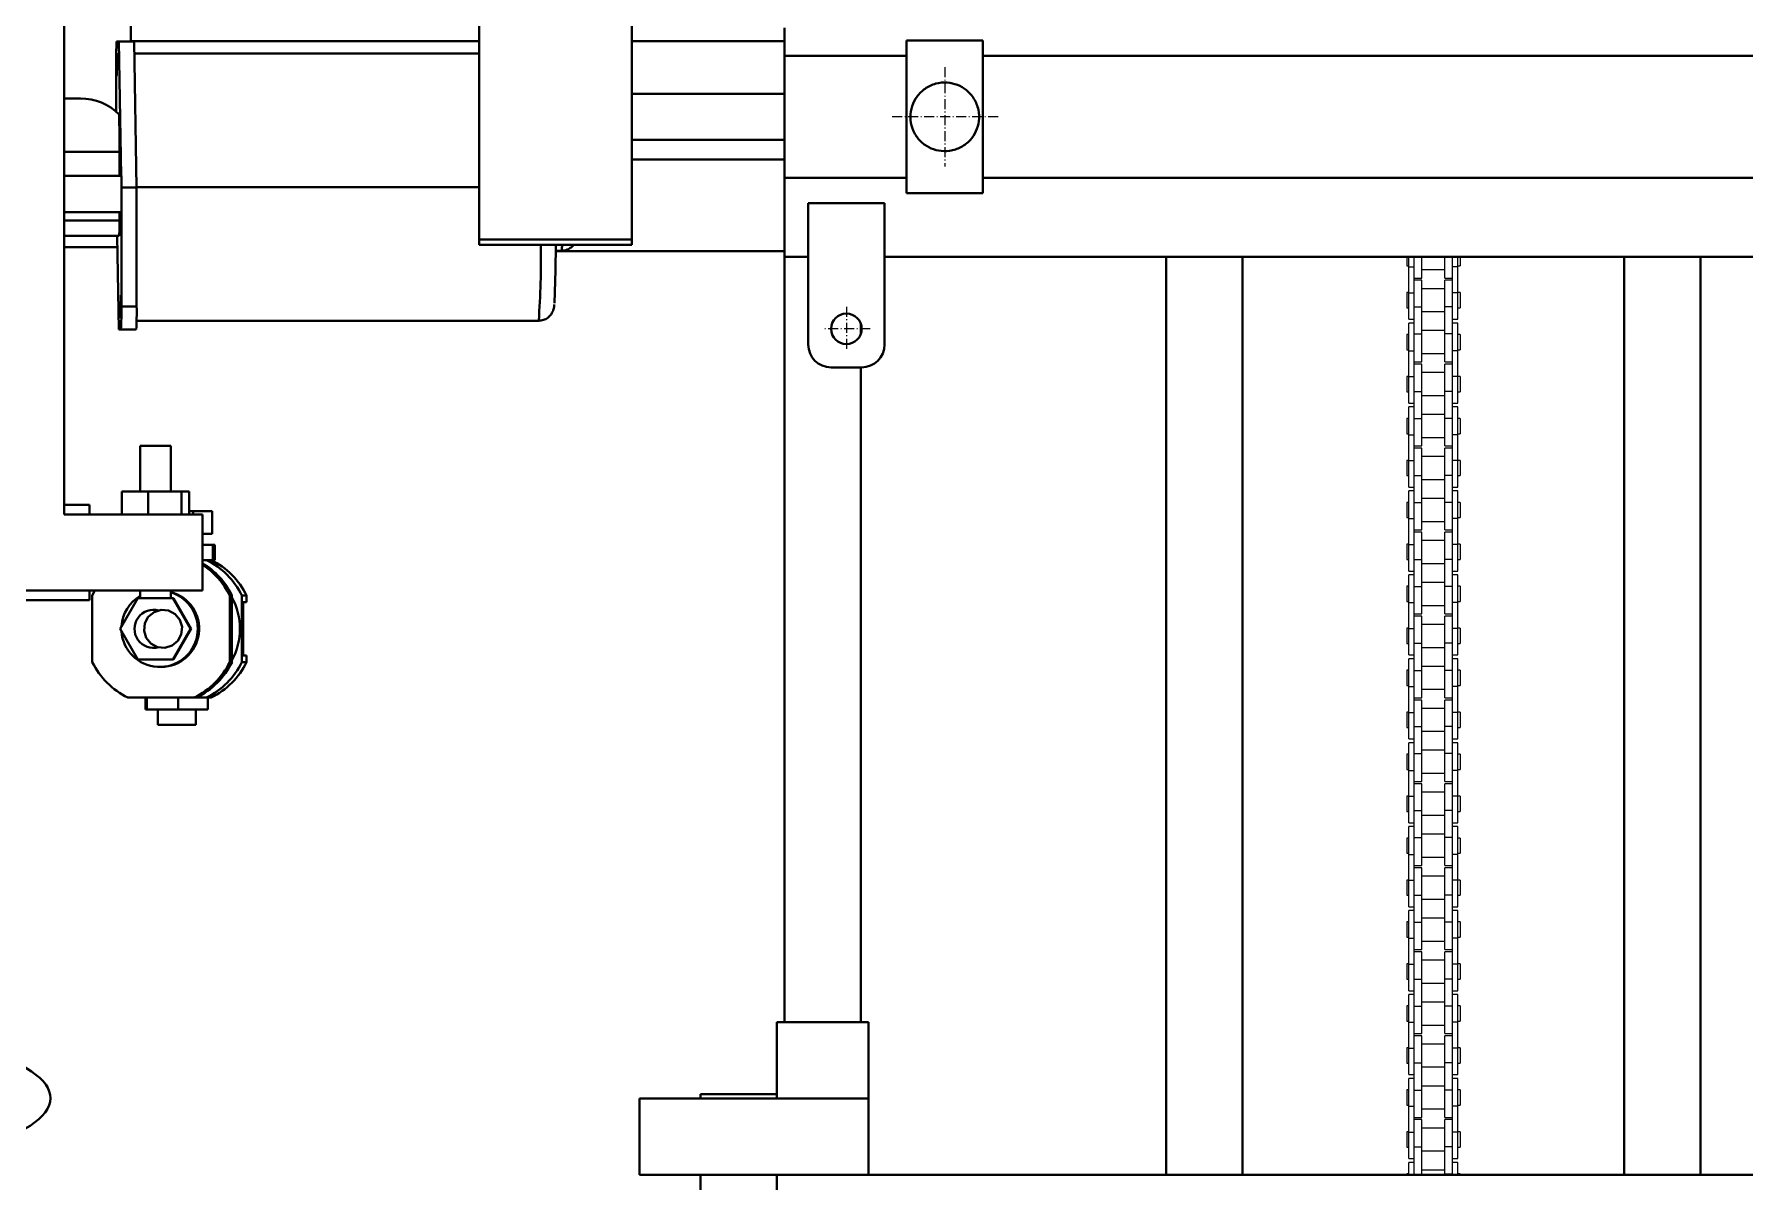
# Model space of a CAD drawing. Header units: millimetres. Extents: x -535 to 3636, y 24 to 870.
# Drawn here: x -382.5 to -179.5, y 467.6 to 603.9 of the extents above; entities that cross this region are included whole.
import ezdxf

# ---------------------------------------------------------------- set-up
doc = ezdxf.new("R2010")
doc.units = ezdxf.units.MM
doc.linetypes.add('ACAD_ISO10W100', pattern=[18, 12, -3, 0, -3])

msp = doc.modelspace()

# ---------------------------------------------------------------- linework, layer by layer
at = {"color": 7, "linetype": 'Continuous', "lineweight": 40}
for p, q in [((-378.9449, 673.7803), (-378.9449, 546.8983)), ((-371.0488, 603.0451), (-371.0488, 627.559)), ((-329.7048, 579.5396), (-329.7048, 615.1572)), ((-311.5788, 579.5396), (-311.5788, 615.1572)), ((-372.7138, 603.0451), (-372.4633, 603.0451)), ((-372.4633, 603.0451), (-372.179, 587.0988)), ((-372.4633, 603.0451), (-370.651, 603.0451)), ((-329.7048, 603.089), (-371.0488, 603.089)), ((-370.651, 603.0451), (-370.3417, 585.6988)), ((-293.4528, 603.089), (-311.5788, 603.089)), ((-293.4528, 601.3614), (-293.4528, 604.675)), ((-269.889, 603.174), (-278.952, 603.174)), ((-278.952, 585.048), (-278.952, 603.174)), ((-269.889, 585.048), (-269.889, 603.174)), ((-329.7048, 601.619), (-370.6256, 601.619)), ((-278.952, 601.3614), (-293.4528, 601.3614)), ((-293.4528, 586.8606), (-293.4528, 601.3614)), ((-165.6645, 601.3614), (-269.889, 601.3614)), ((-372.7622, 594.7133), (-372.7622, 600.3262)), ((-377.0238, 596.2917), (-378.9449, 596.2917)), ((-293.4528, 596.8299), (-311.5788, 596.8299)), ((-311.5788, 591.3921), (-293.4528, 591.3921)), ((-372.3799, 589.9476), (-372.3799, 587.0988)), ((-311.5788, 589.0413), (-293.4528, 589.0413)), ((-372.154, 587.0988), (-372.154, 585.6988)), ((-293.4528, 586.8606), (-278.952, 586.8606)), ((-293.4528, 577.486), (-293.4528, 586.8606)), ((-269.889, 586.8606), (-165.6645, 586.8606)), ((-372.154, 585.6988), (-372.154, 582.8047)), ((-372.154, 585.6988), (-370.3417, 585.6988)), ((-329.7048, 585.7587), (-370.3428, 585.7587)), ((-370.3417, 585.6988), (-370.3417, 571.5675)), ((-278.952, 585.048), (-269.889, 585.048)), ((-372.3799, 582.8047), (-372.3799, 581.7909)), ((-372.154, 582.8047), (-372.154, 571.5675)), ((-290.6289, 583.8549), (-281.5659, 583.8549)), ((-290.6289, 567.0635), (-290.6289, 583.8549)), ((-281.5659, 583.8549), (-281.5659, 567.0635)), ((-378.9449, 579.9783), (-372.4123, 579.9783)), ((-372.4649, 568.8486), (-372.6633, 579.9783)), ((-329.7048, 578.9052), (-329.7048, 579.5396)), ((-311.5788, 579.5396), (-329.7048, 579.5396)), ((-311.5788, 578.9052), (-329.7048, 578.9052)), ((-311.5788, 578.9052), (-311.5788, 579.5396)), ((-372.6391, 578.6188), (-378.9449, 578.6188)), ((-320.5991, 578.1657), (-293.4528, 578.1657)), ((-320.5986, 578.2109), (-319.9037, 578.2109)), ((-293.4528, 486.5845), (-293.4528, 577.486)), ((-290.6289, 577.486), (-293.4528, 577.486)), ((-151.2687, 577.486), (-281.5659, 577.486)), ((-248.1378, 577.486), (-248.1378, 468.4585)), ((-239.0748, 577.486), (-239.0748, 468.4585)), ((-193.7598, 577.486), (-193.7598, 468.4585)), ((-184.6968, 577.486), (-184.6968, 468.4585)), ((-372.154, 571.5675), (-370.3417, 571.5675)), ((-372.2025, 568.8486), (-372.4649, 568.8486)), ((-372.2025, 568.8486), (-370.3902, 568.8486)), ((-322.6222, 569.8985), (-370.3519, 569.8985)), ((-284.3898, 568.3253), (-284.3898, 569.5413)), ((-284.2848, 564.3446), (-287.91, 564.3446)), ((-284.3898, 486.5845), (-284.3898, 564.3446)), ((-369.9062, 555.0551), (-369.9062, 549.6172)), ((-369.9062, 555.0551), (-366.281, 555.0551)), ((-366.281, 549.6172), (-366.281, 555.0551)), ((-372.0829, 549.6172), (-372.0829, 546.8983)), ((-372.0829, 549.6172), (-368.9901, 549.6172)), ((-368.9901, 549.6172), (-368.9901, 546.8983)), ((-368.9901, 549.6172), (-365.0007, 549.6172)), ((-365.0007, 549.6172), (-365.0007, 546.8983)), ((-365.0007, 549.6172), (-364.1043, 549.6172)), ((-364.1043, 549.6172), (-364.1043, 546.8983)), ((-378.9449, 548.0312), (-375.9527, 548.0312)), ((-378.9449, 546.8983), (-362.5359, 546.8983)), ((-375.9527, 548.0312), (-375.9527, 546.8983)), ((-364.1043, 547.2955), (-363.6513, 547.2955)), ((-363.6513, 547.2955), (-363.6513, 546.8983)), ((-363.6513, 547.2955), (-361.3951, 547.2955)), ((-362.5359, 546.8983), (-362.5359, 537.8354)), ((-361.3951, 547.2955), (-361.3951, 544.5766)), ((-362.5359, 544.5766), (-361.3951, 544.5766)), ((-361.2801, 543.2731), (-362.5359, 543.2731)), ((-361.2801, 543.2731), (-361.2801, 541.4605)), ((-361.0452, 543.2731), (-361.2801, 543.2731)), ((-361.0452, 541.4605), (-361.0452, 543.2731)), ((-362.0641, 541.4605), (-362.5359, 541.4605)), ((-362.0641, 541.4605), (-361.6782, 541.4605)), ((-361.6782, 541.4605), (-361.2801, 541.4605)), ((-361.2801, 541.4605), (-361.0452, 541.4605)), ((-392.0803, 536.7025), (-375.9527, 536.7025)), ((-390.8787, 537.8354), (-362.5359, 537.8354)), ((-375.9527, 537.8354), (-375.9527, 536.7025)), ((-375.2954, 537.8354), (-375.6033, 537.2543)), ((-375.6033, 529.3534), (-375.6033, 537.2543)), ((-370.2173, 536.929), (-372.3098, 533.3038)), ((-369.3234, 536.929), (-370.2173, 536.929)), ((-369.9062, 537.8354), (-369.9062, 536.929)), ((-369.3234, 536.929), (-366.9262, 536.929)), ((-366.0324, 536.929), (-366.9262, 536.929)), ((-366.281, 536.929), (-366.281, 537.8354)), ((-363.9399, 533.3038), (-366.0324, 536.929)), ((-366.0324, 536.929), (-365.97, 536.929)), ((-363.8775, 533.3038), (-365.97, 536.929)), ((-359.2942, 529.3534), (-359.2942, 537.2543)), ((-359.2942, 537.2543), (-359.0238, 537.2543)), ((-359.0238, 529.3534), (-359.0238, 537.2543)), ((-357.859, 529.3534), (-357.859, 537.2543)), ((-357.859, 537.2543), (-357.2974, 537.2543)), ((-357.2974, 536.4759), (-357.6926, 536.4759)), ((-357.6926, 536.4759), (-357.6926, 530.1318)), ((-357.2974, 536.4759), (-357.2974, 537.2543)), ((-368.1248, 535.5696), (-368.3328, 535.5696)), ((-372.3098, 533.3038), (-370.2173, 529.6787)), ((-366.0324, 529.6787), (-363.9399, 533.3038)), ((-365.97, 529.6787), (-363.8775, 533.3038)), ((-363.9399, 533.3038), (-363.8775, 533.3038)), ((-368.3328, 531.0381), (-368.1248, 531.0381)), ((-357.6926, 530.1318), (-357.2974, 530.1318)), ((-357.2974, 529.3534), (-357.2974, 530.1318)), ((-370.2173, 529.6787), (-366.0324, 529.6787)), ((-367.6151, 528.7723), (-367.4487, 528.7723)), ((-366.0324, 529.6787), (-365.97, 529.6787)), ((-359.2942, 529.3534), (-359.0238, 529.3534)), ((-357.859, 529.3534), (-357.2974, 529.3534)), ((-363.4993, 525.1471), (-371.3981, 525.1471)), ((-369.2718, 525.1471), (-369.2718, 523.7317)), ((-369.1278, 525.1471), (-369.1278, 523.7317)), ((-365.4327, 525.1471), (-365.4327, 523.7317)), ((-363.4993, 525.1471), (-363.2289, 525.1471)), ((-362.0641, 525.1471), (-363.2289, 525.1471)), ((-362.0641, 525.1471), (-361.5025, 525.1471)), ((-361.8817, 525.1471), (-361.8817, 523.7317)), ((-369.1278, 523.7317), (-369.2718, 523.7317)), ((-365.4327, 523.7317), (-369.1278, 523.7317)), ((-367.8425, 523.7317), (-367.8425, 521.9191)), ((-363.311, 521.9191), (-367.8425, 521.9191)), ((-361.8817, 523.7317), (-365.4327, 523.7317)), ((-363.311, 521.9191), (-363.311, 523.7317)), ((-283.4835, 486.5845), (-294.3591, 486.5845)), ((-294.3591, 477.5215), (-294.3591, 486.5845)), ((-283.4835, 477.5215), (-283.4835, 486.5845)), ((-310.6725, 468.4585), (-310.6725, 477.5215)), ((-310.6725, 477.5215), (-283.4835, 477.5215)), ((-294.3591, 478.0556), (-303.4221, 478.0556)), ((-303.4221, 478.0556), (-303.4221, 477.5215)), ((-283.4835, 468.4585), (-283.4835, 477.5215)), ((-310.6725, 468.4585), (-294.3591, 468.4585)), ((-303.4221, 468.4585), (-303.4221, 460.8486)), ((-138.4755, 468.4585), (-294.3591, 468.4585)), ((-294.3591, 468.4585), (-294.3591, 459.3955))]:
    msp.add_line(p, q, dxfattribs=at)
at = {"color": 5, "linetype": 'ACAD_ISO10W100', "lineweight": 15, "ltscale": 0.1}
for p, q in [((-274.4205, 600.0233), (-274.4205, 588.1987)), ((-268.0659, 594.111), (-280.775, 594.111)), ((-286.0974, 571.561), (-286.0974, 566.3056)), ((-283.2731, 568.9333), (-288.9216, 568.9333))]:
    msp.add_line(p, q, dxfattribs=at)
at = {"color": 8, "linetype": 'Continuous', "lineweight": 40}
for p, q in [((-378.9449, 589.9476), (-372.3799, 589.9476)), ((-372.3799, 581.7909), (-378.9449, 581.7909))]:
    msp.add_line(p, q, dxfattribs=at)
at = {"color": 7, "linetype": 'Continuous', "lineweight": 15}
for p, q in [((-219.5893, 577.486), (-219.5893, 576.4139)), ((-219.3174, 576.291), (-219.3174, 577.486)), ((-218.683, 576.291), (-218.683, 577.486)), ((-217.7767, 574.9638), (-217.7767, 577.486)), ((-215.0578, 574.9638), (-215.0578, 577.486)), ((-214.1515, 576.291), (-214.1515, 577.486)), ((-213.5171, 576.291), (-213.5171, 577.486)), ((-213.2452, 577.486), (-213.2452, 576.4139)), ((-219.5893, 576.4139), (-219.3174, 576.4139)), ((-219.3174, 576.291), (-218.683, 576.291)), ((-219.3174, 573.2215), (-219.3174, 576.291)), ((-218.683, 573.7122), (-218.683, 576.291)), ((-218.683, 574.9638), (-217.7767, 574.9638)), ((-217.7767, 574.6919), (-218.683, 574.6919)), ((-217.7767, 575.9608), (-215.0578, 575.9608)), ((-217.7767, 571.5463), (-217.7767, 574.6919)), ((-215.0578, 574.9638), (-214.1515, 574.9638)), ((-214.1515, 574.6919), (-215.0578, 574.6919)), ((-215.0578, 571.5463), (-215.0578, 574.6919)), ((-213.5171, 576.291), (-214.1515, 576.291)), ((-214.1515, 573.7122), (-214.1515, 576.291)), ((-213.5171, 576.4139), (-213.2452, 576.4139)), ((-213.5171, 573.2215), (-213.5171, 576.291)), ((-219.3174, 573.2418), (-219.5893, 573.2418)), ((-219.5893, 573.2418), (-219.5893, 571.4293)), ((-219.3174, 573.2215), (-218.683, 573.2215)), ((-219.3174, 570.0698), (-219.3174, 573.2215)), ((-218.683, 571.5463), (-218.683, 573.7122)), ((-215.0578, 573.695), (-217.7767, 573.695)), ((-214.1515, 571.5463), (-214.1515, 573.7122)), ((-213.5171, 573.2215), (-214.1515, 573.2215)), ((-213.2452, 573.2418), (-213.5171, 573.2418)), ((-213.5171, 570.0698), (-213.5171, 573.2215)), ((-213.2452, 573.2418), (-213.2452, 571.4293)), ((-219.5893, 571.4293), (-219.3174, 571.4293)), ((-218.683, 571.5463), (-217.7767, 571.5463)), ((-218.683, 568.3278), (-218.683, 571.5463)), ((-217.7767, 568.3278), (-217.7767, 571.5463)), ((-217.7767, 570.9761), (-215.0578, 570.9761)), ((-214.1515, 571.5463), (-215.0578, 571.5463)), ((-215.0578, 568.3278), (-215.0578, 571.5463)), ((-214.1515, 568.3278), (-214.1515, 571.5463)), ((-213.5171, 571.4293), (-213.2452, 571.4293)), ((-219.3174, 570.0698), (-218.683, 570.0698)), ((-218.683, 569.621), (-219.3174, 569.621)), ((-219.3174, 566.3261), (-219.3174, 569.621)), ((-215.0578, 568.7147), (-217.7767, 568.7147)), ((-214.1515, 570.0698), (-213.5171, 570.0698)), ((-213.5171, 569.621), (-214.1515, 569.621)), ((-213.5171, 566.3261), (-213.5171, 569.621)), ((-219.3174, 568.2616), (-219.5893, 568.2616)), ((-219.5893, 568.2616), (-219.5893, 566.449)), ((-218.683, 566.3261), (-218.683, 568.3278)), ((-218.683, 568.3278), (-217.7767, 568.3278)), ((-217.7767, 564.9989), (-217.7767, 568.3278)), ((-214.1515, 568.3278), (-215.0578, 568.3278)), ((-215.0578, 564.9989), (-215.0578, 568.3278)), ((-214.1515, 566.3261), (-214.1515, 568.3278)), ((-213.2452, 568.2616), (-213.5171, 568.2616)), ((-213.2452, 568.2616), (-213.2452, 566.449)), ((-219.5893, 566.449), (-219.3174, 566.449)), ((-219.3174, 566.3261), (-218.683, 566.3261)), ((-219.3174, 563.2566), (-219.3174, 566.3261)), ((-218.683, 563.7473), (-218.683, 566.3261)), ((-218.683, 564.9989), (-217.7767, 564.9989)), ((-217.7767, 564.727), (-218.683, 564.727)), ((-217.7767, 565.9958), (-215.0578, 565.9958)), ((-217.7767, 561.489), (-217.7767, 564.727)), ((-215.0578, 564.9989), (-214.1515, 564.9989)), ((-214.1515, 564.727), (-215.0578, 564.727)), ((-215.0578, 561.489), (-215.0578, 564.727)), ((-213.5171, 566.3261), (-214.1515, 566.3261)), ((-214.1515, 563.7473), (-214.1515, 566.3261)), ((-213.5171, 566.449), (-213.2452, 566.449)), ((-213.5171, 563.2566), (-213.5171, 566.3261)), ((-219.3174, 563.2769), (-219.5893, 563.2769)), ((-219.5893, 563.2769), (-219.5893, 561.4643)), ((-219.3174, 560.1049), (-219.3174, 563.2566)), ((-219.3174, 563.2566), (-218.683, 563.2566)), ((-218.683, 561.489), (-218.683, 563.7473)), ((-215.0578, 563.7301), (-217.7767, 563.7301)), ((-214.1515, 561.489), (-214.1515, 563.7473)), ((-213.5171, 563.2566), (-214.1515, 563.2566)), ((-213.2452, 563.2769), (-213.5171, 563.2769)), ((-213.5171, 560.1049), (-213.5171, 563.2566)), ((-213.2452, 563.2769), (-213.2452, 561.4643)), ((-219.5893, 561.4643), (-219.3174, 561.4643)), ((-218.683, 561.489), (-217.7767, 561.489)), ((-218.683, 558.2676), (-218.683, 561.489)), ((-217.7767, 558.2676), (-217.7767, 561.489)), ((-217.7767, 561.0112), (-215.0578, 561.0112)), ((-214.1515, 561.489), (-215.0578, 561.489)), ((-215.0578, 558.2676), (-215.0578, 561.489)), ((-214.1515, 558.2676), (-214.1515, 561.489)), ((-213.5171, 561.4643), (-213.2452, 561.4643)), ((-219.3174, 560.1049), (-218.683, 560.1049)), ((-218.683, 559.6517), (-219.3174, 559.6517)), ((-219.3174, 556.3568), (-219.3174, 559.6517)), ((-215.0578, 558.7454), (-217.7767, 558.7454)), ((-214.1515, 560.1049), (-213.5171, 560.1049)), ((-213.5171, 559.6517), (-214.1515, 559.6517)), ((-213.5171, 556.3568), (-213.5171, 559.6517)), ((-219.3174, 558.2923), (-219.5893, 558.2923)), ((-219.5893, 558.2923), (-219.5893, 556.4797)), ((-219.5893, 556.4797), (-219.3174, 556.4797)), ((-219.3174, 556.3568), (-218.683, 556.3568)), ((-219.3174, 553.2873), (-219.3174, 556.3568)), ((-218.683, 555.9943), (-218.683, 558.2676)), ((-218.683, 558.2676), (-217.7767, 558.2676)), ((-217.7767, 555.0296), (-217.7767, 558.2676)), ((-214.1515, 558.2676), (-215.0578, 558.2676)), ((-215.0578, 555.0296), (-215.0578, 558.2676)), ((-214.1515, 555.9943), (-214.1515, 558.2676)), ((-213.5171, 556.3568), (-214.1515, 556.3568)), ((-213.2452, 558.2923), (-213.5171, 558.2923)), ((-213.5171, 556.4797), (-213.2452, 556.4797)), ((-213.5171, 553.2873), (-213.5171, 556.3568)), ((-213.2452, 558.2923), (-213.2452, 556.4797)), ((-218.683, 553.778), (-218.683, 555.9943)), ((-218.683, 555.0296), (-217.7767, 555.0296)), ((-217.7767, 554.7577), (-218.683, 554.7577)), ((-217.7767, 556.0265), (-215.0578, 556.0265)), ((-217.7767, 551.5197), (-217.7767, 554.7577)), ((-215.0578, 555.0296), (-214.1515, 555.0296)), ((-214.1515, 554.7577), (-215.0578, 554.7577)), ((-215.0578, 551.5197), (-215.0578, 554.7577)), ((-214.1515, 553.778), (-214.1515, 555.9943)), ((-219.3174, 553.3076), (-219.5893, 553.3076)), ((-219.5893, 553.3076), (-219.5893, 551.495)), ((-219.3174, 553.2873), (-218.683, 553.2873)), ((-219.3174, 550.1356), (-219.3174, 553.2873)), ((-218.683, 551.5197), (-218.683, 553.778)), ((-215.0578, 553.7608), (-217.7767, 553.7608)), ((-214.1515, 551.5197), (-214.1515, 553.778)), ((-213.5171, 553.2873), (-214.1515, 553.2873)), ((-213.2452, 553.3076), (-213.5171, 553.3076)), ((-213.5171, 550.1356), (-213.5171, 553.2873)), ((-213.2452, 553.3076), (-213.2452, 551.495)), ((-219.5893, 551.495), (-219.3174, 551.495)), ((-218.683, 551.5197), (-217.7767, 551.5197)), ((-218.683, 548.2983), (-218.683, 551.5197)), ((-217.7767, 548.2983), (-217.7767, 551.5197)), ((-217.7767, 551.0419), (-215.0578, 551.0419)), ((-214.1515, 551.5197), (-215.0578, 551.5197)), ((-215.0578, 548.2983), (-215.0578, 551.5197)), ((-214.1515, 548.2983), (-214.1515, 551.5197)), ((-213.5171, 551.495), (-213.2452, 551.495)), ((-219.3174, 548.323), (-219.5893, 548.323)), ((-219.5893, 548.323), (-219.5893, 546.5104)), ((-219.3174, 550.1356), (-218.683, 550.1356)), ((-218.683, 549.6824), (-219.3174, 549.6824)), ((-219.3174, 546.3875), (-219.3174, 549.6824)), ((-218.683, 548.2983), (-217.7767, 548.2983)), ((-218.683, 546.025), (-218.683, 548.2983)), ((-215.0578, 548.7761), (-217.7767, 548.7761)), ((-217.7767, 545.0603), (-217.7767, 548.2983)), ((-214.1515, 548.2983), (-215.0578, 548.2983)), ((-215.0578, 545.0603), (-215.0578, 548.2983)), ((-214.1515, 550.1356), (-213.5171, 550.1356)), ((-213.5171, 549.6824), (-214.1515, 549.6824)), ((-214.1515, 546.025), (-214.1515, 548.2983)), ((-213.5171, 546.3875), (-213.5171, 549.6824)), ((-213.2452, 548.323), (-213.5171, 548.323)), ((-213.2452, 548.323), (-213.2452, 546.5104)), ((-219.5893, 546.5104), (-219.3174, 546.5104)), ((-219.3174, 546.3875), (-218.683, 546.3875)), ((-219.3174, 543.318), (-219.3174, 546.3875)), ((-213.5171, 546.3875), (-214.1515, 546.3875)), ((-213.5171, 546.5104), (-213.2452, 546.5104)), ((-213.5171, 543.318), (-213.5171, 546.3875)), ((-218.683, 543.8087), (-218.683, 546.025)), ((-218.683, 545.0603), (-217.7767, 545.0603)), ((-217.7767, 544.7884), (-218.683, 544.7884)), ((-217.7767, 546.0572), (-215.0578, 546.0572)), ((-217.7767, 541.5504), (-217.7767, 544.7884)), ((-215.0578, 545.0603), (-214.1515, 545.0603)), ((-214.1515, 544.7884), (-215.0578, 544.7884)), ((-215.0578, 541.5504), (-215.0578, 544.7884)), ((-214.1515, 543.8087), (-214.1515, 546.025)), ((-219.3174, 543.3383), (-219.5893, 543.3383)), ((-219.5893, 543.3383), (-219.5893, 541.5257)), ((-219.3174, 540.1663), (-219.3174, 543.318)), ((-219.3174, 543.318), (-218.683, 543.318)), ((-218.683, 541.5504), (-218.683, 543.8087)), ((-215.0578, 543.7915), (-217.7767, 543.7915)), ((-214.1515, 541.5504), (-214.1515, 543.8087)), ((-213.5171, 543.318), (-214.1515, 543.318)), ((-213.2452, 543.3383), (-213.5171, 543.3383)), ((-213.5171, 540.1663), (-213.5171, 543.318)), ((-213.2452, 543.3383), (-213.2452, 541.5257)), ((-219.5893, 541.5257), (-219.3174, 541.5257)), ((-219.3174, 540.1663), (-218.683, 540.1663)), ((-218.683, 541.5504), (-217.7767, 541.5504)), ((-218.683, 538.329), (-218.683, 541.5504)), ((-217.7767, 538.329), (-217.7767, 541.5504)), ((-217.7767, 541.0726), (-215.0578, 541.0726)), ((-214.1515, 541.5504), (-215.0578, 541.5504)), ((-215.0578, 538.329), (-215.0578, 541.5504)), ((-214.1515, 538.329), (-214.1515, 541.5504)), ((-214.1515, 540.1663), (-213.5171, 540.1663)), ((-213.5171, 541.5257), (-213.2452, 541.5257)), ((-219.3174, 538.3537), (-219.5893, 538.3537)), ((-219.5893, 538.3537), (-219.5893, 536.5411)), ((-218.683, 539.7131), (-219.3174, 539.7131)), ((-219.3174, 536.4182), (-219.3174, 539.7131)), ((-218.683, 538.329), (-217.7767, 538.329)), ((-218.683, 536.0557), (-218.683, 538.329)), ((-215.0578, 538.8068), (-217.7767, 538.8068)), ((-217.7767, 535.091), (-217.7767, 538.329)), ((-214.1515, 538.329), (-215.0578, 538.329)), ((-215.0578, 535.091), (-215.0578, 538.329)), ((-213.5171, 539.7131), (-214.1515, 539.7131)), ((-214.1515, 536.0557), (-214.1515, 538.329)), ((-213.5171, 536.4182), (-213.5171, 539.7131)), ((-213.2452, 538.3537), (-213.5171, 538.3537)), ((-213.2452, 538.3537), (-213.2452, 536.5411)), ((-219.5893, 536.5411), (-219.3174, 536.5411)), ((-219.3174, 536.4182), (-218.683, 536.4182)), ((-219.3174, 533.3487), (-219.3174, 536.4182)), ((-218.683, 533.8394), (-218.683, 536.0557)), ((-217.7767, 536.0879), (-215.0578, 536.0879)), ((-213.5171, 536.4182), (-214.1515, 536.4182)), ((-214.1515, 533.8394), (-214.1515, 536.0557)), ((-213.5171, 536.5411), (-213.2452, 536.5411)), ((-213.5171, 533.3487), (-213.5171, 536.4182)), ((-218.683, 535.091), (-217.7767, 535.091)), ((-217.7767, 534.8191), (-218.683, 534.8191)), ((-217.7767, 531.5811), (-217.7767, 534.8191)), ((-215.0578, 535.091), (-214.1515, 535.091)), ((-214.1515, 534.8191), (-215.0578, 534.8191)), ((-215.0578, 531.5811), (-215.0578, 534.8191)), ((-219.3174, 533.369), (-219.5893, 533.369)), ((-219.5893, 533.369), (-219.5893, 531.5564)), ((-219.3174, 530.197), (-219.3174, 533.3487)), ((-219.3174, 533.3487), (-218.683, 533.3487)), ((-218.683, 531.5811), (-218.683, 533.8394)), ((-215.0578, 533.8222), (-217.7767, 533.8222)), ((-214.1515, 531.5811), (-214.1515, 533.8394)), ((-213.5171, 533.3487), (-214.1515, 533.3487)), ((-213.2452, 533.369), (-213.5171, 533.369)), ((-213.5171, 530.197), (-213.5171, 533.3487)), ((-213.2452, 533.369), (-213.2452, 531.5564)), ((-219.5893, 531.5564), (-219.3174, 531.5564)), ((-219.3174, 530.197), (-218.683, 530.197)), ((-218.683, 531.5811), (-217.7767, 531.5811)), ((-218.683, 528.3597), (-218.683, 531.5811)), ((-217.7767, 528.3597), (-217.7767, 531.5811)), ((-217.7767, 531.1033), (-215.0578, 531.1033)), ((-214.1515, 531.5811), (-215.0578, 531.5811)), ((-215.0578, 528.3597), (-215.0578, 531.5811)), ((-214.1515, 528.3597), (-214.1515, 531.5811)), ((-214.1515, 530.197), (-213.5171, 530.197)), ((-213.5171, 531.5564), (-213.2452, 531.5564)), ((-219.3174, 528.3844), (-219.5893, 528.3844)), ((-219.5893, 528.3844), (-219.5893, 526.5718)), ((-218.683, 529.7438), (-219.3174, 529.7438)), ((-219.3174, 526.4489), (-219.3174, 529.7438)), ((-218.683, 528.3597), (-217.7767, 528.3597)), ((-218.683, 526.0864), (-218.683, 528.3597)), ((-215.0578, 528.8375), (-217.7767, 528.8375)), ((-217.7767, 525.1217), (-217.7767, 528.3597)), ((-214.1515, 528.3597), (-215.0578, 528.3597)), ((-215.0578, 525.1217), (-215.0578, 528.3597)), ((-213.5171, 529.7438), (-214.1515, 529.7438)), ((-214.1515, 526.0864), (-214.1515, 528.3597)), ((-213.5171, 526.4489), (-213.5171, 529.7438)), ((-213.2452, 528.3844), (-213.5171, 528.3844)), ((-213.2452, 528.3844), (-213.2452, 526.5718)), ((-219.5893, 526.5718), (-219.3174, 526.5718)), ((-219.3174, 526.4489), (-218.683, 526.4489)), ((-219.3174, 523.3794), (-219.3174, 526.4489)), ((-218.683, 523.8701), (-218.683, 526.0864)), ((-217.7767, 526.1186), (-215.0578, 526.1186)), ((-213.5171, 526.4489), (-214.1515, 526.4489)), ((-214.1515, 523.8701), (-214.1515, 526.0864)), ((-213.5171, 526.5718), (-213.2452, 526.5718)), ((-213.5171, 523.3794), (-213.5171, 526.4489)), ((-218.683, 525.1217), (-217.7767, 525.1217)), ((-217.7767, 524.8498), (-218.683, 524.8498)), ((-218.683, 521.7042), (-218.683, 523.8701)), ((-217.7767, 521.7042), (-217.7767, 524.8498)), ((-215.0578, 523.8529), (-217.7767, 523.8529)), ((-215.0578, 525.1217), (-214.1515, 525.1217)), ((-214.1515, 524.8498), (-215.0578, 524.8498)), ((-215.0578, 521.7042), (-215.0578, 524.8498)), ((-214.1515, 521.7042), (-214.1515, 523.8701)), ((-219.3174, 523.3997), (-219.5893, 523.3997)), ((-219.5893, 523.3997), (-219.5893, 521.5871)), ((-219.3174, 523.3794), (-218.683, 523.3794)), ((-219.3174, 520.2277), (-219.3174, 523.3794)), ((-213.5171, 523.3794), (-214.1515, 523.3794)), ((-213.2452, 523.3997), (-213.5171, 523.3997)), ((-213.5171, 520.2277), (-213.5171, 523.3794)), ((-213.2452, 523.3997), (-213.2452, 521.5871)), ((-219.5893, 521.5871), (-219.3174, 521.5871)), ((-219.3174, 520.2277), (-218.683, 520.2277)), ((-218.683, 521.7042), (-217.7767, 521.7042)), ((-218.683, 518.4856), (-218.683, 521.7042)), ((-217.7767, 518.4856), (-217.7767, 521.7042)), ((-217.7767, 521.134), (-215.0578, 521.134)), ((-214.1515, 521.7042), (-215.0578, 521.7042)), ((-215.0578, 518.4856), (-215.0578, 521.7042)), ((-214.1515, 518.4856), (-214.1515, 521.7042)), ((-214.1515, 520.2277), (-213.5171, 520.2277)), ((-213.5171, 521.5871), (-213.2452, 521.5871)), ((-219.3174, 518.4195), (-219.5893, 518.4195)), ((-219.5893, 518.4195), (-219.5893, 516.6069)), ((-218.683, 519.7789), (-219.3174, 519.7789)), ((-219.3174, 516.484), (-219.3174, 519.7789)), ((-218.683, 518.4856), (-217.7767, 518.4856)), ((-218.683, 516.484), (-218.683, 518.4856)), ((-215.0578, 518.8726), (-217.7767, 518.8726)), ((-217.7767, 515.1568), (-217.7767, 518.4856)), ((-214.1515, 518.4856), (-215.0578, 518.4856)), ((-215.0578, 515.1568), (-215.0578, 518.4856)), ((-213.5171, 519.7789), (-214.1515, 519.7789)), ((-214.1515, 516.484), (-214.1515, 518.4856)), ((-213.5171, 516.484), (-213.5171, 519.7789)), ((-213.2452, 518.4195), (-213.5171, 518.4195)), ((-213.2452, 518.4195), (-213.2452, 516.6069)), ((-219.5893, 516.6069), (-219.3174, 516.6069)), ((-219.3174, 516.484), (-218.683, 516.484)), ((-219.3174, 513.4145), (-219.3174, 516.484)), ((-218.683, 513.9052), (-218.683, 516.484)), ((-217.7767, 516.1537), (-215.0578, 516.1537)), ((-213.5171, 516.484), (-214.1515, 516.484)), ((-214.1515, 513.9052), (-214.1515, 516.484)), ((-213.5171, 516.6069), (-213.2452, 516.6069)), ((-213.5171, 513.4145), (-213.5171, 516.484)), ((-218.683, 515.1568), (-217.7767, 515.1568)), ((-217.7767, 514.8849), (-218.683, 514.8849)), ((-218.683, 511.7393), (-218.683, 513.9052)), ((-217.7767, 511.7393), (-217.7767, 514.8849)), ((-215.0578, 513.888), (-217.7767, 513.888)), ((-215.0578, 515.1568), (-214.1515, 515.1568)), ((-214.1515, 514.8849), (-215.0578, 514.8849)), ((-215.0578, 511.7393), (-215.0578, 514.8849)), ((-214.1515, 511.7393), (-214.1515, 513.9052)), ((-219.3174, 513.4348), (-219.5893, 513.4348)), ((-219.5893, 513.4348), (-219.5893, 511.6222)), ((-219.3174, 513.4145), (-218.683, 513.4145)), ((-219.3174, 510.2628), (-219.3174, 513.4145)), ((-218.683, 511.7393), (-217.7767, 511.7393)), ((-218.683, 508.5207), (-218.683, 511.7393)), ((-217.7767, 508.5207), (-217.7767, 511.7393)), ((-214.1515, 511.7393), (-215.0578, 511.7393)), ((-215.0578, 508.5207), (-215.0578, 511.7393)), ((-213.5171, 513.4145), (-214.1515, 513.4145)), ((-214.1515, 508.5207), (-214.1515, 511.7393)), ((-213.2452, 513.4348), (-213.5171, 513.4348)), ((-213.5171, 510.2628), (-213.5171, 513.4145)), ((-213.2452, 513.4348), (-213.2452, 511.6222)), ((-219.5893, 511.6222), (-219.3174, 511.6222)), ((-219.3174, 510.2628), (-218.683, 510.2628)), ((-218.683, 509.814), (-219.3174, 509.814)), ((-219.3174, 506.5191), (-219.3174, 509.814)), ((-217.7767, 511.169), (-215.0578, 511.169)), ((-214.1515, 510.2628), (-213.5171, 510.2628)), ((-213.5171, 509.814), (-214.1515, 509.814)), ((-213.5171, 511.6222), (-213.2452, 511.6222)), ((-213.5171, 506.5191), (-213.5171, 509.814)), ((-219.3174, 508.4545), (-219.5893, 508.4545)), ((-219.5893, 508.4545), (-219.5893, 506.642)), ((-218.683, 506.1566), (-218.683, 508.5207)), ((-218.683, 508.5207), (-217.7767, 508.5207)), ((-215.0578, 508.9077), (-217.7767, 508.9077)), ((-217.7767, 505.1919), (-217.7767, 508.5207)), ((-214.1515, 508.5207), (-215.0578, 508.5207)), ((-215.0578, 505.1919), (-215.0578, 508.5207)), ((-214.1515, 506.1566), (-214.1515, 508.5207)), ((-213.2452, 508.4545), (-213.5171, 508.4545)), ((-213.2452, 508.4545), (-213.2452, 506.642)), ((-219.5893, 506.642), (-219.3174, 506.642)), ((-219.3174, 506.5191), (-218.683, 506.5191)), ((-219.3174, 503.4496), (-219.3174, 506.5191)), ((-218.683, 503.9403), (-218.683, 506.1566)), ((-217.7767, 506.1888), (-215.0578, 506.1888)), ((-213.5171, 506.5191), (-214.1515, 506.5191)), ((-214.1515, 503.9403), (-214.1515, 506.1566)), ((-213.5171, 506.642), (-213.2452, 506.642)), ((-213.5171, 503.4496), (-213.5171, 506.5191)), ((-218.683, 505.1919), (-217.7767, 505.1919)), ((-217.7767, 504.92), (-218.683, 504.92)), ((-218.683, 501.6819), (-218.683, 503.9403)), ((-217.7767, 501.6819), (-217.7767, 504.92)), ((-215.0578, 503.923), (-217.7767, 503.923)), ((-215.0578, 505.1919), (-214.1515, 505.1919)), ((-214.1515, 504.92), (-215.0578, 504.92)), ((-215.0578, 501.6819), (-215.0578, 504.92)), ((-214.1515, 501.6819), (-214.1515, 503.9403)), ((-219.3174, 503.4699), (-219.5893, 503.4699)), ((-219.5893, 503.4699), (-219.5893, 501.6573)), ((-219.5893, 501.6573), (-219.3174, 501.6573)), ((-219.3174, 500.2979), (-219.3174, 503.4496)), ((-219.3174, 503.4496), (-218.683, 503.4496)), ((-218.683, 501.6819), (-217.7767, 501.6819)), ((-218.683, 498.4606), (-218.683, 501.6819)), ((-217.7767, 498.4606), (-217.7767, 501.6819)), ((-214.1515, 501.6819), (-215.0578, 501.6819)), ((-215.0578, 498.4606), (-215.0578, 501.6819)), ((-213.5171, 503.4496), (-214.1515, 503.4496)), ((-214.1515, 498.4606), (-214.1515, 501.6819)), ((-213.2452, 503.4699), (-213.5171, 503.4699)), ((-213.5171, 500.2979), (-213.5171, 503.4496)), ((-213.5171, 501.6573), (-213.2452, 501.6573)), ((-213.2452, 503.4699), (-213.2452, 501.6573)), ((-219.3174, 500.2979), (-218.683, 500.2979)), ((-218.683, 499.8447), (-219.3174, 499.8447)), ((-219.3174, 496.5498), (-219.3174, 499.8447)), ((-217.7767, 501.2041), (-215.0578, 501.2041)), ((-214.1515, 500.2979), (-213.5171, 500.2979)), ((-213.5171, 499.8447), (-214.1515, 499.8447)), ((-213.5171, 496.5498), (-213.5171, 499.8447)), ((-219.3174, 498.4853), (-219.5893, 498.4853)), ((-219.5893, 498.4853), (-219.5893, 496.6726)), ((-218.683, 498.4606), (-217.7767, 498.4606)), ((-218.683, 496.1873), (-218.683, 498.4606)), ((-215.0578, 498.9384), (-217.7767, 498.9384)), ((-217.7767, 495.2226), (-217.7767, 498.4606)), ((-214.1515, 498.4606), (-215.0578, 498.4606)), ((-215.0578, 495.2226), (-215.0578, 498.4606)), ((-214.1515, 496.1873), (-214.1515, 498.4606)), ((-213.2452, 498.4853), (-213.5171, 498.4853)), ((-213.2452, 498.4853), (-213.2452, 496.6726)), ((-219.5893, 496.6726), (-219.3174, 496.6726)), ((-219.3174, 496.5498), (-218.683, 496.5498)), ((-219.3174, 493.4803), (-219.3174, 496.5498)), ((-218.683, 493.971), (-218.683, 496.1873)), ((-217.7767, 496.2195), (-215.0578, 496.2195)), ((-213.5171, 496.5498), (-214.1515, 496.5498)), ((-214.1515, 493.971), (-214.1515, 496.1873)), ((-213.5171, 496.6726), (-213.2452, 496.6726)), ((-213.5171, 493.4803), (-213.5171, 496.5498)), ((-219.3174, 493.5006), (-219.5893, 493.5006)), ((-219.5893, 493.5006), (-219.5893, 491.688)), ((-219.3174, 490.3286), (-219.3174, 493.4803)), ((-219.3174, 493.4803), (-218.683, 493.4803)), ((-218.683, 495.2226), (-217.7767, 495.2226)), ((-217.7767, 494.9507), (-218.683, 494.9507)), ((-218.683, 491.7126), (-218.683, 493.971)), ((-217.7767, 491.7126), (-217.7767, 494.9507)), ((-215.0578, 493.9537), (-217.7767, 493.9537)), ((-215.0578, 495.2226), (-214.1515, 495.2226)), ((-214.1515, 494.9507), (-215.0578, 494.9507)), ((-215.0578, 491.7126), (-215.0578, 494.9507)), ((-214.1515, 491.7126), (-214.1515, 493.971)), ((-213.5171, 493.4803), (-214.1515, 493.4803)), ((-213.2452, 493.5006), (-213.5171, 493.5006)), ((-213.5171, 490.3286), (-213.5171, 493.4803)), ((-213.2452, 493.5006), (-213.2452, 491.688)), ((-219.5893, 491.688), (-219.3174, 491.688)), ((-218.683, 491.7126), (-217.7767, 491.7126)), ((-218.683, 488.4913), (-218.683, 491.7126)), ((-217.7767, 488.4913), (-217.7767, 491.7126)), ((-214.1515, 491.7126), (-215.0578, 491.7126)), ((-215.0578, 488.4913), (-215.0578, 491.7126)), ((-214.1515, 488.4913), (-214.1515, 491.7126)), ((-213.5171, 491.688), (-213.2452, 491.688)), ((-219.3174, 490.3286), (-218.683, 490.3286)), ((-218.683, 489.8754), (-219.3174, 489.8754)), ((-219.3174, 486.5805), (-219.3174, 489.8754)), ((-217.7767, 491.2348), (-215.0578, 491.2348)), ((-214.1515, 490.3286), (-213.5171, 490.3286)), ((-213.5171, 489.8754), (-214.1515, 489.8754)), ((-213.5171, 486.5805), (-213.5171, 489.8754)), ((-219.3174, 488.5159), (-219.5893, 488.5159)), ((-219.5893, 488.5159), (-219.5893, 486.7033)), ((-218.683, 486.218), (-218.683, 488.4913)), ((-218.683, 488.4913), (-217.7767, 488.4913)), ((-215.0578, 488.9691), (-217.7767, 488.9691)), ((-217.7767, 485.2533), (-217.7767, 488.4913)), ((-214.1515, 488.4913), (-215.0578, 488.4913)), ((-215.0578, 485.2533), (-215.0578, 488.4913)), ((-214.1515, 486.218), (-214.1515, 488.4913)), ((-213.2452, 488.5159), (-213.5171, 488.5159)), ((-213.2452, 488.5159), (-213.2452, 486.7033)), ((-219.5893, 486.7033), (-219.3174, 486.7033)), ((-219.3174, 486.5805), (-218.683, 486.5805)), ((-219.3174, 483.511), (-219.3174, 486.5805)), ((-218.683, 484.0017), (-218.683, 486.218)), ((-217.7767, 486.2502), (-215.0578, 486.2502)), ((-213.5171, 486.5805), (-214.1515, 486.5805)), ((-214.1515, 484.0017), (-214.1515, 486.218)), ((-213.5171, 486.7033), (-213.2452, 486.7033)), ((-213.5171, 483.511), (-213.5171, 486.5805)), ((-219.3174, 483.5313), (-219.5893, 483.5313)), ((-219.5893, 483.5313), (-219.5893, 481.7187)), ((-219.3174, 480.3592), (-219.3174, 483.511)), ((-219.3174, 483.511), (-218.683, 483.511)), ((-218.683, 485.2533), (-217.7767, 485.2533)), ((-217.7767, 484.9814), (-218.683, 484.9814)), ((-218.683, 481.7434), (-218.683, 484.0017)), ((-217.7767, 481.7434), (-217.7767, 484.9814)), ((-215.0578, 483.9845), (-217.7767, 483.9845)), ((-215.0578, 485.2533), (-214.1515, 485.2533)), ((-214.1515, 484.9814), (-215.0578, 484.9814)), ((-215.0578, 481.7434), (-215.0578, 484.9814)), ((-214.1515, 481.7434), (-214.1515, 484.0017)), ((-213.5171, 483.511), (-214.1515, 483.511)), ((-213.2452, 483.5313), (-213.5171, 483.5313)), ((-213.5171, 480.3592), (-213.5171, 483.511)), ((-213.2452, 483.5313), (-213.2452, 481.7187)), ((-219.5893, 481.7187), (-219.3174, 481.7187)), ((-218.683, 481.7434), (-217.7767, 481.7434)), ((-218.683, 478.522), (-218.683, 481.7434)), ((-217.7767, 478.522), (-217.7767, 481.7434)), ((-217.7767, 481.2655), (-215.0578, 481.2655)), ((-214.1515, 481.7434), (-215.0578, 481.7434)), ((-215.0578, 478.522), (-215.0578, 481.7434)), ((-214.1515, 478.522), (-214.1515, 481.7434)), ((-213.5171, 481.7187), (-213.2452, 481.7187)), ((-219.3174, 480.3592), (-218.683, 480.3592)), ((-218.683, 479.9061), (-219.3174, 479.9061)), ((-219.3174, 476.6112), (-219.3174, 479.9061)), ((-214.1515, 480.3592), (-213.5171, 480.3592)), ((-213.5171, 479.9061), (-214.1515, 479.9061)), ((-213.5171, 476.6112), (-213.5171, 479.9061)), ((-219.3174, 478.5466), (-219.5893, 478.5466)), ((-219.5893, 478.5466), (-219.5893, 476.734)), ((-218.683, 476.2487), (-218.683, 478.522)), ((-218.683, 478.522), (-217.7767, 478.522)), ((-215.0578, 478.9998), (-217.7767, 478.9998)), ((-217.7767, 475.284), (-217.7767, 478.522)), ((-214.1515, 478.522), (-215.0578, 478.522)), ((-215.0578, 475.284), (-215.0578, 478.522)), ((-214.1515, 476.2487), (-214.1515, 478.522)), ((-213.2452, 478.5466), (-213.5171, 478.5466)), ((-213.2452, 478.5466), (-213.2452, 476.734)), ((-219.5893, 476.734), (-219.3174, 476.734)), ((-219.3174, 476.6112), (-218.683, 476.6112)), ((-219.3174, 473.5417), (-219.3174, 476.6112)), ((-218.683, 474.0324), (-218.683, 476.2487)), ((-218.683, 475.284), (-217.7767, 475.284)), ((-217.7767, 476.2809), (-215.0578, 476.2809)), ((-215.0578, 475.284), (-214.1515, 475.284)), ((-213.5171, 476.6112), (-214.1515, 476.6112)), ((-214.1515, 474.0324), (-214.1515, 476.2487)), ((-213.5171, 476.734), (-213.2452, 476.734)), ((-213.5171, 473.5417), (-213.5171, 476.6112)), ((-219.3174, 473.562), (-219.5893, 473.562)), ((-219.5893, 473.562), (-219.5893, 471.7494)), ((-219.3174, 470.3899), (-219.3174, 473.5417)), ((-219.3174, 473.5417), (-218.683, 473.5417)), ((-217.7767, 475.0121), (-218.683, 475.0121)), ((-218.683, 471.7741), (-218.683, 474.0324)), ((-217.7767, 471.7741), (-217.7767, 475.0121)), ((-215.0578, 474.0151), (-217.7767, 474.0151)), ((-214.1515, 475.0121), (-215.0578, 475.0121)), ((-215.0578, 471.7741), (-215.0578, 475.0121)), ((-214.1515, 471.7741), (-214.1515, 474.0324)), ((-213.5171, 473.5417), (-214.1515, 473.5417)), ((-213.2452, 473.562), (-213.5171, 473.562)), ((-213.5171, 470.3899), (-213.5171, 473.5417)), ((-213.2452, 473.562), (-213.2452, 471.7494)), ((-219.5893, 471.7494), (-219.3174, 471.7494)), ((-218.683, 471.7741), (-217.7767, 471.7741)), ((-218.683, 468.5527), (-218.683, 471.7741)), ((-217.7767, 468.5527), (-217.7767, 471.7741)), ((-217.7767, 471.2963), (-215.0578, 471.2963)), ((-214.1515, 471.7741), (-215.0578, 471.7741)), ((-215.0578, 468.5527), (-215.0578, 471.7741)), ((-214.1515, 468.5527), (-214.1515, 471.7741)), ((-213.5171, 471.7494), (-213.2452, 471.7494)), ((-219.3174, 470.3899), (-218.683, 470.3899)), ((-218.683, 469.9368), (-219.3174, 469.9368)), ((-219.3174, 468.4585), (-219.3174, 469.9368)), ((-214.1515, 470.3899), (-213.5171, 470.3899)), ((-213.5171, 469.9368), (-214.1515, 469.9368)), ((-213.5171, 468.4585), (-213.5171, 469.9368)), ((-219.3174, 468.5773), (-219.5893, 468.5773)), ((-219.5893, 468.5773), (-219.5893, 468.4585)), ((-218.683, 468.5527), (-217.7767, 468.5527)), ((-218.683, 468.4585), (-218.683, 468.5527)), ((-215.0578, 469.0305), (-217.7767, 469.0305)), ((-217.7767, 468.4585), (-217.7767, 468.5527)), ((-214.1515, 468.5527), (-215.0578, 468.5527)), ((-215.0578, 468.4585), (-215.0578, 468.5527)), ((-214.1515, 468.4585), (-214.1515, 468.5527)), ((-213.2452, 468.5773), (-213.5171, 468.5773)), ((-213.2452, 468.5773), (-213.2452, 468.4585))]:
    msp.add_line(p, q, dxfattribs=at)
at = {"color": 7, "linetype": 'Continuous', "lineweight": 40, "flags": 128}
for points in [[(-372.6895, 600.3262), (-372.6914, 600.8465), (-372.6966, 601.2875), (-372.7045, 601.5822), (-372.7138, 601.6857), (-372.723, 601.5822), (-372.7309, 601.2875), (-372.7362, 600.8465), (-372.738, 600.3262), (-372.7362, 599.806), (-372.7309, 599.3649), (-372.723, 599.0703), (-372.7138, 598.9668), (-372.7045, 599.0703), (-372.6966, 599.3649), (-372.6914, 599.806), (-372.6895, 600.3262)], [(-372.2253, 571.5675), (-372.2234, 571.0472), (-372.2182, 570.6062), (-372.2103, 570.3115), (-372.201, 570.208), (-372.1917, 570.3115), (-372.1839, 570.6062), (-372.1786, 571.0472), (-372.1768, 571.5675), (-372.1786, 572.0877), (-372.1839, 572.5287), (-372.1917, 572.8234), (-372.201, 572.9269), (-372.2103, 572.8234), (-372.2182, 572.5287), (-372.2234, 572.0877), (-372.2253, 571.5675)], [(-366.9856, 531.0492), (-367.8653, 531.1351), (-368.6451, 531.5511), (-369.2064, 532.234), (-369.4637, 533.0798), (-369.3778, 533.9597), (-368.9619, 534.7397), (-368.2792, 535.3011), (-367.4336, 535.5585), (-366.554, 535.4726), (-365.7742, 535.0565), (-365.2129, 534.3737), (-364.9556, 533.5279), (-365.0414, 532.648), (-365.4574, 531.868), (-366.1401, 531.3066), (-366.9856, 531.0492)]]:
    msp.add_lwpolyline(points, dxfattribs=at)
at = {"lineweight": 15}
msp.add_circle((-274.4205, 594.111), 4.0781, dxfattribs=at)
at = {"color": 7, "linetype": 'Continuous', "lineweight": 40}
msp.add_circle((-286.0974, 568.9333), 1.8126, dxfattribs=at)
for centre, radius, start, end in [((-334.6024, 601.0057), 38.1659, 176.936968, 181.020162), ((-641.0989, 590.2117), 268.7191, 359.943676, 0.890391), ((-397.8218, 581.3379), 25.4459, 356.937136, 1.019974), ((-479.4758, 579.3256), 158.8851, 357.354587, 359.848406), ((-410.3126, 570.8879), 38.1646, 356.936897, 1.020233), ((-408.4993, 570.888), 38.1636, 356.936774, 1.020214), ((-287.91, 567.0635), 2.7189, 180, 270), ((-284.2848, 567.0635), 2.7189, 270, 0), ((-367.1799, 533.3055), 9.0618, 25.834329, 59.171085), ((-367.4506, 533.3052), 9.0622, 25.834807, 57.157817), ((-366.015, 533.3055), 9.0617, 25.834328, 64.150769), ((-365.4534, 533.3055), 9.0617, 25.834328, 64.150769), ((-367.6146, 533.3042), 4.5309, 183.82924, 72.88292), ((-367.6134, 533.3039), 4.532, 120.392656, 176.177489), ((-367.4498, 533.3039), 4.5316, 270.013619, 75.053867), ((-366.0173, 533.3038), 7.9318, 331.848719, 28.151281), ((-368.3333, 533.3034), 2.2654, 73.716491, 285.589764), ((-367.447, 533.3024), 9.062, 205.834649, 244.15008), ((-367.4504, 533.3024), 9.062, 295.849935, 334.165336), ((-367.18, 533.3024), 9.062, 295.849935, 334.165336), ((-366.0153, 533.3024), 9.062, 295.849935, 334.165336), ((-365.4537, 533.3024), 9.062, 295.849935, 334.165336)]:
    msp.add_arc(centre, radius, start, end, dxfattribs=at)
at = {"color": 8, "linetype": 'Continuous', "lineweight": 40}
for centre, radius, start, end in [((-425.4145, 577.3159), 103.0596, 355.872707, 0.883599), ((-323.1224, 578.8217), 3.2761, 349.254673, 1.46101)]:
    msp.add_arc(centre, radius, start, end, dxfattribs=at)
at = {"color": 7, "linetype": 'Continuous', "lineweight": 40}
for centre, major_axis, ratio, start_param, end_param in [((-377.0238, 589.9476), (6.4562, 0), 0.98263614, 0.77519337, 1.57079633), ((-416.5339, 477.5706), (-35.9585, 0), 0.25273155, 4.99420263, 10.71376064)]:
    msp.add_ellipse(centre, major_axis=major_axis, ratio=ratio, start_param=start_param, end_param=end_param, dxfattribs=at)
for points, knots in [([(-278.4988, 594.111), (-278.458, 594.5455), (-278.3766, 595.4137), (-277.7464, 596.5821), (-276.7903, 597.5257), (-275.5296, 598.12), (-274.157, 598.2521), (-272.885, 597.9576), (-271.7738, 597.3043), (-270.8798, 596.2913), (-270.3564, 594.9914), (-270.3012, 593.621), (-270.6628, 592.3644), (-271.3883, 591.2786), (-272.4624, 590.4423), (-273.7895, 590.0018), (-275.1445, 590.0294), (-276.3614, 590.4515), (-277.4103, 591.2302), (-278.1913, 592.3586), (-278.4799, 593.4059), (-278.4957, 593.9936), (-278.4988, 594.111)], [0, 0, 0, 0, 0.05017582, 0.10025268, 0.15293407, 0.20870666, 0.26144548, 0.30935465, 0.35838763, 0.41232645, 0.46788167, 0.51945911, 0.56797452, 0.61803047, 0.67221307, 0.72771447, 0.77841254, 0.82595378, 0.87659699, 0.93181616, 0.98637944, 1, 1, 1, 1]), ([(-372.154, 587.0988), (-373.0074, 587.0988), (-374.7121, 587.0988), (-376.8545, 587.0988), (-378.2783, 587.0988), (-378.8309, 587.0988), (-378.9449, 587.0988)], [0, 0, 0, 0, 0.378006074, 0.755162626, 0.949493336, 1, 1, 1, 1]), ([(-372.154, 582.8047), (-373.0074, 582.8047), (-374.7121, 582.8047), (-376.8545, 582.8047), (-378.2783, 582.8047), (-378.8309, 582.8047), (-378.9449, 582.8047)], [0, 0, 0, 0, 0.378006074, 0.755162626, 0.949493336, 1, 1, 1, 1]), ([(-319.9051, 578.2371), (-319.8342, 578.2296), (-319.5534, 578.1997), (-319.1165, 578.3689), (-318.7124, 578.6246), (-318.549, 578.8306), (-318.4899, 578.9052)], [0, 0, 0, 0, 0.13023371, 0.51571785, 0.82458635, 1, 1, 1, 1]), ([(-321.2874, 570.4859), (-321.2821, 570.4904), (-321.173, 570.5825), (-321.0448, 570.802), (-320.9138, 571.0709), (-320.8511, 571.2781), (-320.8107, 571.4609), (-320.7859, 571.6308), (-320.7743, 571.763), (-320.7678, 571.837)], [0, 0, 0, 0, 0.00689457, 0.14172121, 0.25539449, 0.35766325, 0.48681871, 0.7122747, 1, 1, 1, 1]), ([(-321.2913, 570.508), (-321.3739, 570.4164), (-321.5797, 570.1877), (-322.0485, 569.9546), (-322.4309, 569.9172), (-322.6222, 569.8985)], [0, 0, 0, 0, 0.25063454, 0.62511403, 1, 1, 1, 1])]:
    msp.add_open_spline(points, degree=3, knots=knots, dxfattribs=at)

doc.saveas('drawing.dxf')
